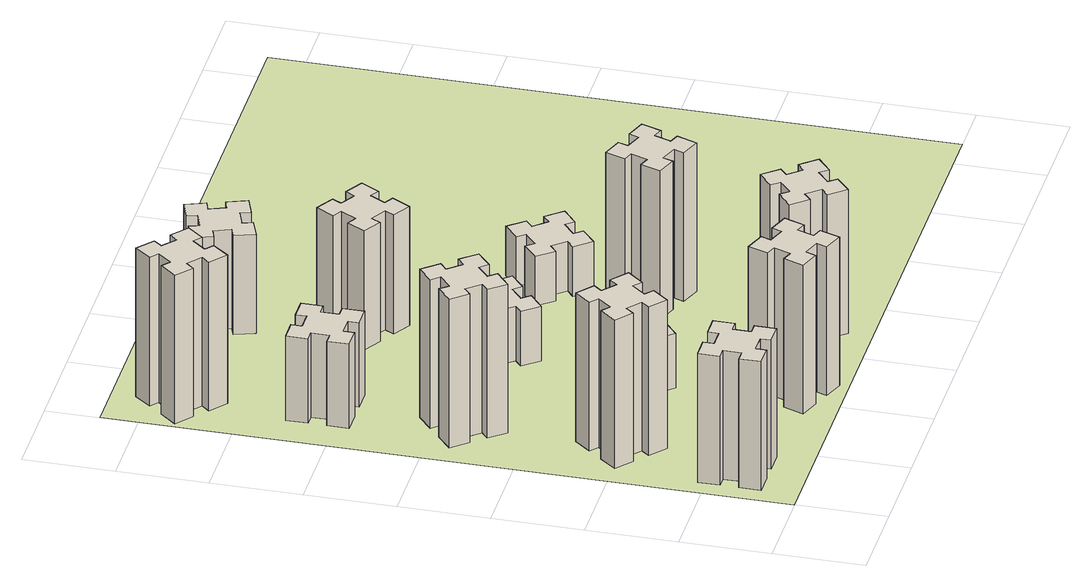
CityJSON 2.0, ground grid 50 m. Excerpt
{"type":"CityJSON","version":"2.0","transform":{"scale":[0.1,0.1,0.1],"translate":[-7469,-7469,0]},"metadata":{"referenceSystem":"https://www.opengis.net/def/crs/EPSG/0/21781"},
"CityObjects":{
"building1":{"type":"Building","attributes":{"class":"1000","function":"1000","usage":"1000","yearOfConstruction":2016,"roofType":"1000","measuredHeight":78,"storeysAboveGround":30,"storeysBelowGround":0},"geometry":[{"type":"Solid","lod":"1","boundaries":[[[[0,1,2,3,4,5,6,7,8,9,10,11,12,13,14,15,16,17,18,19]],[[17,16,20,21]],[[16,15,22,20]],[[15,14,23,22]],[[14,13,24,23]],[[13,12,25,24]],[[12,11,26,25]],[[11,10,27,26]],[[10,9,28,27]],[[9,8,29,28]],[[8,7,30,29]],[[7,6,31,30]],[[6,5,32,31]],[[5,4,33,32]],[[4,3,34,33]],[[3,2,35,34]],[[2,1,36,35]],[[1,0,37,36]],[[0,19,38,37]],[[19,18,39,38]],[[18,17,21,39]],[[24,25,26,27,28,29,30,31,32,33,34,35,36,37,38,39,21,20,22,23]]]]}]},
"building2":{"type":"Building","attributes":{"class":"1000","function":"1000","usage":"1000","yearOfConstruction":2016,"roofType":"1000","measuredHeight":90,"storeysAboveGround":30,"storeysBelowGround":0},"geometry":[{"type":"Solid","lod":"1","boundaries":[[[[40,41,42,43,44,45,46,47,48,49,50,51,52,53,54,55,56,57,58,59]],[[57,56,60,61]],[[56,55,62,60]],[[55,54,63,62]],[[54,53,64,63]],[[53,52,65,64]],[[52,51,66,65]],[[51,50,67,66]],[[50,49,68,67]],[[49,48,69,68]],[[48,47,70,69]],[[47,46,71,70]],[[46,45,72,71]],[[45,44,73,72]],[[44,43,74,73]],[[43,42,75,74]],[[42,41,76,75]],[[41,40,77,76]],[[40,59,78,77]],[[59,58,79,78]],[[58,57,61,79]],[[64,65,66,67,68,69,70,71,72,73,74,75,76,77,78,79,61,60,62,63]]]]}]},
"building3":{"type":"Building","attributes":{"class":"1000","function":"1000","usage":"1000","yearOfConstruction":2016,"roofType":"1000","measuredHeight":90,"storeysAboveGround":30,"storeysBelowGround":0},"geometry":[{"type":"Solid","lod":"1","boundaries":[[[[80,81,82,83,84,85,86,87,88,89,90,91,92,93,94,95,96,97,98,99]],[[97,96,100,101]],[[96,95,102,100]],[[95,94,103,102]],[[94,93,104,103]],[[93,92,105,104]],[[92,91,106,105]],[[91,90,107,106]],[[90,89,108,107]],[[89,88,109,108]],[[88,87,110,109]],[[87,86,111,110]],[[86,85,112,111]],[[85,84,113,112]],[[84,83,114,113]],[[83,82,115,114]],[[82,81,116,115]],[[81,80,117,116]],[[80,99,118,117]],[[99,98,119,118]],[[98,97,101,119]],[[104,105,106,107,108,109,110,111,112,113,114,115,116,117,118,119,101,100,102,103]]]]}]},
"building4":{"type":"Building","attributes":{"class":"1000","function":"1000","usage":"1000","yearOfConstruction":2016,"roofType":"1000","measuredHeight":51,"storeysAboveGround":30,"storeysBelowGround":0},"geometry":[{"type":"Solid","lod":"1","boundaries":[[[[120,121,122,123,124,125,126,127,128,129,130,131,132,133,134,135,136,137,138,139]],[[137,136,140,141]],[[136,135,142,140]],[[135,134,143,142]],[[134,133,144,143]],[[133,132,145,144]],[[132,131,146,145]],[[131,130,147,146]],[[130,129,148,147]],[[129,128,149,148]],[[128,127,150,149]],[[127,126,151,150]],[[126,125,152,151]],[[125,124,153,152]],[[124,123,154,153]],[[123,122,155,154]],[[122,121,156,155]],[[121,120,157,156]],[[120,139,158,157]],[[139,138,159,158]],[[138,137,141,159]],[[144,145,146,147,148,149,150,151,152,153,154,155,156,157,158,159,141,140,142,143]]]]}]},
"building5":{"type":"Building","attributes":{"class":"1000","function":"1000","usage":"1000","yearOfConstruction":2016,"roofType":"1000","measuredHeight":90,"storeysAboveGround":30,"storeysBelowGround":0},"geometry":[{"type":"Solid","lod":"1","boundaries":[[[[160,161,162,163,164,165,166,167,168,169,170,171,172,173,174,175,176,177,178,179]],[[177,176,180,181]],[[176,175,182,180]],[[175,174,183,182]],[[174,173,184,183]],[[173,172,185,184]],[[172,171,186,185]],[[171,170,187,186]],[[170,169,188,187]],[[169,168,189,188]],[[168,167,190,189]],[[167,166,191,190]],[[166,165,192,191]],[[165,164,193,192]],[[164,163,194,193]],[[163,162,195,194]],[[162,161,196,195]],[[161,160,197,196]],[[160,179,198,197]],[[179,178,199,198]],[[178,177,181,199]],[[184,185,186,187,188,189,190,191,192,193,194,195,196,197,198,199,181,180,182,183]]]]}]},
"building6":{"type":"Building","attributes":{"class":"1000","function":"1000","usage":"1000","yearOfConstruction":2016,"roofType":"1000","measuredHeight":90,"storeysAboveGround":30,"storeysBelowGround":0},"geometry":[{"type":"Solid","lod":"1","boundaries":[[[[200,201,202,203,204,205,206,207,208,209,210,211,212,213,214,215,216,217,218,219]],[[217,216,220,221]],[[216,215,222,220]],[[215,214,223,222]],[[214,213,224,223]],[[213,212,225,224]],[[212,211,226,225]],[[211,210,227,226]],[[210,209,228,227]],[[209,208,229,228]],[[208,207,230,229]],[[207,206,231,230]],[[206,205,232,231]],[[205,204,233,232]],[[204,203,234,233]],[[203,202,235,234]],[[202,201,236,235]],[[201,200,237,236]],[[200,219,238,237]],[[219,218,239,238]],[[218,217,221,239]],[[224,225,226,227,228,229,230,231,232,233,234,235,236,237,238,239,221,220,222,223]]]]}]},
"building7":{"type":"Building","attributes":{"class":"1000","function":"1000","usage":"1000","yearOfConstruction":2016,"roofType":"1000","measuredHeight":33,"storeysAboveGround":30,"storeysBelowGround":0},"geometry":[{"type":"Solid","lod":"1","boundaries":[[[[240,241,242,243,244,245,246,247,248,249,250,251,252,253,254,255,256,257,258,259]],[[257,256,260,261]],[[256,255,262,260]],[[255,254,263,262]],[[254,253,264,263]],[[253,252,265,264]],[[252,251,266,265]],[[251,250,267,266]],[[250,249,268,267]],[[249,248,269,268]],[[248,247,270,269]],[[247,246,271,270]],[[246,245,272,271]],[[245,244,273,272]],[[244,243,274,273]],[[243,242,275,274]],[[242,241,276,275]],[[241,240,277,276]],[[240,259,278,277]],[[259,258,279,278]],[[258,257,261,279]],[[264,265,266,267,268,269,270,271,272,273,274,275,276,277,278,279,261,260,262,263]]]]}]},
"building8":{"type":"Building","attributes":{"class":"1000","function":"1000","usage":"1000","yearOfConstruction":2016,"roofType":"1000","measuredHeight":33,"storeysAboveGround":30,"storeysBelowGround":0},"geometry":[{"type":"Solid","lod":"1","boundaries":[[[[280,281,282,283,284,285,286,287,288,289,290,291,292,293,294,295,296,297,298,299]],[[297,296,300,301]],[[296,295,302,300]],[[295,294,303,302]],[[294,293,304,303]],[[293,292,305,304]],[[292,291,306,305]],[[291,290,307,306]],[[290,289,308,307]],[[289,288,309,308]],[[288,287,310,309]],[[287,286,311,310]],[[286,285,312,311]],[[285,284,313,312]],[[284,283,314,313]],[[283,282,315,314]],[[282,281,316,315]],[[281,280,317,316]],[[280,299,318,317]],[[299,298,319,318]],[[298,297,301,319]],[[304,305,306,307,308,309,310,311,312,313,314,315,316,317,318,319,301,300,302,303]]]]}]},
"building9":{"type":"Building","attributes":{"class":"1000","function":"1000","usage":"1000","yearOfConstruction":2016,"roofType":"1000","measuredHeight":87,"storeysAboveGround":30,"storeysBelowGround":0},"geometry":[{"type":"Solid","lod":"1","boundaries":[[[[320,321,322,323,324,325,326,327,328,329,330,331,332,333,334,335,336,337,338,339]],[[337,336,340,341]],[[336,335,342,340]],[[335,334,343,342]],[[334,333,344,343]],[[333,332,345,344]],[[332,331,346,345]],[[331,330,347,346]],[[330,329,348,347]],[[329,328,349,348]],[[328,327,350,349]],[[327,326,351,350]],[[326,325,352,351]],[[325,324,353,352]],[[324,323,354,353]],[[323,322,355,354]],[[322,321,356,355]],[[321,320,357,356]],[[320,339,358,357]],[[339,338,359,358]],[[338,337,341,359]],[[344,345,346,347,348,349,350,351,352,353,354,355,356,357,358,359,341,340,342,343]]]]}]},
"building10":{"type":"Building","attributes":{"class":"1000","function":"1000","usage":"1000","yearOfConstruction":2016,"roofType":"1000","measuredHeight":72,"storeysAboveGround":30,"storeysBelowGround":0},"geometry":[{"type":"Solid","lod":"1","boundaries":[[[[360,361,362,363,364,365,366,367,368,369,370,371,372,373,374,375,376,377,378,379]],[[377,376,380,381]],[[376,375,382,380]],[[375,374,383,382]],[[374,373,384,383]],[[373,372,385,384]],[[372,371,386,385]],[[371,370,387,386]],[[370,369,388,387]],[[369,368,389,388]],[[368,367,390,389]],[[367,366,391,390]],[[366,365,392,391]],[[365,364,393,392]],[[364,363,394,393]],[[363,362,395,394]],[[362,361,396,395]],[[361,360,397,396]],[[360,379,398,397]],[[379,378,399,398]],[[378,377,381,399]],[[384,385,386,387,388,389,390,391,392,393,394,395,396,397,398,399,381,380,382,383]]]]}]},
"building11":{"type":"Building","attributes":{"class":"1000","function":"1000","usage":"1000","yearOfConstruction":2016,"roofType":"1000","measuredHeight":60,"storeysAboveGround":30,"storeysBelowGround":0},"geometry":[{"type":"Solid","lod":"1","boundaries":[[[[400,401,402,403,404,405,406,407,408,409,410,411,412,413,414,415,416,417,418,419]],[[417,416,420,421]],[[416,415,422,420]],[[415,414,423,422]],[[414,413,424,423]],[[413,412,425,424]],[[412,411,426,425]],[[411,410,427,426]],[[410,409,428,427]],[[409,408,429,428]],[[408,407,430,429]],[[407,406,431,430]],[[406,405,432,431]],[[405,404,433,432]],[[404,403,434,433]],[[403,402,435,434]],[[402,401,436,435]],[[401,400,437,436]],[[400,419,438,437]],[[419,418,439,438]],[[418,417,421,439]],[[424,425,426,427,428,429,430,431,432,433,434,435,436,437,438,439,421,420,422,423]]]]}]},
"building12":{"type":"Building","attributes":{"class":"1000","function":"1000","usage":"1000","yearOfConstruction":2016,"roofType":"1000","measuredHeight":90,"storeysAboveGround":30,"storeysBelowGround":0},"geometry":[{"type":"Solid","lod":"1","boundaries":[[[[440,441,442,443,444,445,446,447,448,449,450,451,452,453,454,455,456,457,458,459]],[[457,456,460,461]],[[456,455,462,460]],[[455,454,463,462]],[[454,453,464,463]],[[453,452,465,464]],[[452,451,466,465]],[[451,450,467,466]],[[450,449,468,467]],[[449,448,469,468]],[[448,447,470,469]],[[447,446,471,470]],[[446,445,472,471]],[[445,444,473,472]],[[444,443,474,473]],[[443,442,475,474]],[[442,441,476,475]],[[441,440,477,476]],[[440,459,478,477]],[[459,458,479,478]],[[458,457,461,479]],[[464,465,466,467,468,469,470,471,472,473,474,475,476,477,478,479,461,460,462,463]]]]}]},
"building13":{"type":"Building","attributes":{"class":"1000","function":"1000","usage":"1000","yearOfConstruction":2016,"roofType":"1000","measuredHeight":30,"storeysAboveGround":30,"storeysBelowGround":0},"geometry":[{"type":"Solid","lod":"1","boundaries":[[[[480,481,482,483,484,485,486,487,488,489,490,491,492,493,494,495,496,497,498,499]],[[497,496,500,501]],[[496,495,502,500]],[[495,494,503,502]],[[494,493,504,503]],[[493,492,505,504]],[[492,491,506,505]],[[491,490,507,506]],[[490,489,508,507]],[[489,488,509,508]],[[488,487,510,509]],[[487,486,511,510]],[[486,485,512,511]],[[485,484,513,512]],[[484,483,514,513]],[[483,482,515,514]],[[482,481,516,515]],[[481,480,517,516]],[[480,499,518,517]],[[499,498,519,518]],[[498,497,501,519]],[[504,505,506,507,508,509,510,511,512,513,514,515,516,517,518,519,501,500,502,503]]]]}]},
"landuse1":{"type":"LandUse","attributes":{"name":"plot1","function":"1010"},"geometry":[{"type":"MultiSurface","lod":"1","boundaries":[[[520,521,522,523]]]}]}
},
"vertices":[
[165,425,0],[165,325,0],[105,325,0],[105,205,0],[225,205,0],[225,265,0],[325,265,0],[325,205,0],[445,205,0],[445,325,0],[385,325,0],[385,425,0],[445,425,0],[445,545,0],[325,545,0],[325,485,0],[225,485,0],[225,545,0],[105,545,0],[105,425,0],[225,485,780],[225,545,780],[325,485,780],[325,545,780],[445,545,780],[445,425,780],[385,425,780],[385,325,780],[445,325,780],[445,205,780],[325,205,780],[325,265,780],[225,265,780],[225,205,780],[105,205,780],[105,325,780],[165,325,780],[165,425,780],[105,425,780],[105,545,780],
[484,1067,0],[408,1132,0],[446,1178,0],[354,1255,0],[277,1163,0],[323,1124,0],[259,1048,0],[213,1086,0],[136,994,0],[228,917,0],[266,963,0],[343,899,0],[304,853,0],[396,776,0],[473,868,0],[427,906,0],[492,983,0],[538,944,0],[615,1036,0],[523,1113,0],[492,983,900],[538,944,900],[427,906,900],[473,868,900],[396,776,900],[304,853,900],[343,899,900],[266,963,900],[228,917,900],[136,994,900],[213,1086,900],[259,1048,900],[323,1124,900],[277,1163,900],[354,1255,900],[446,1178,900],[408,1132,900],[484,1067,900],[523,1113,900],[615,1036,900],
[492,1888,0],[427,1964,0],[473,2003,0],[396,2095,0],[304,2018,0],[343,1972,0],[266,1907,0],[228,1953,0],[136,1876,0],[213,1784,0],[259,1823,0],[323,1746,0],[277,1708,0],[354,1616,0],[446,1693,0],[408,1739,0],[484,1803,0],[523,1757,0],[615,1834,0],[538,1926,0],[484,1803,900],[523,1757,900],[408,1739,900],[446,1693,900],[354,1616,900],[277,1708,900],[323,1746,900],[259,1823,900],[213,1784,900],[136,1876,900],[228,1953,900],[266,1907,900],[343,1972,900],[304,2018,900],[396,2095,900],[473,2003,900],[427,1964,900],[492,1888,900],[538,1926,900],[615,1834,900],
[485,2545,0],[485,2645,0],[545,2645,0],[545,2765,0],[425,2765,0],[425,2705,0],[325,2705,0],[325,2765,0],[205,2765,0],[205,2645,0],[265,2645,0],[265,2545,0],[205,2545,0],[205,2425,0],[325,2425,0],[325,2485,0],[425,2485,0],[425,2425,0],[545,2425,0],[545,2545,0],[425,2485,510],[425,2425,510],[325,2485,510],[325,2425,510],[205,2425,510],[205,2545,510],[265,2545,510],[265,2645,510],[205,2645,510],[205,2765,510],[325,2765,510],[325,2705,510],[425,2705,510],[425,2765,510],[545,2765,510],[545,2645,510],[485,2645,510],[485,2545,510],[545,2545,510],[545,2425,510],
[1029,360,0],[995,266,0],[939,287,0],[897,174,0],[1010,133,0],[1031,189,0],[1125,155,0],[1104,99,0],[1217,57,0],[1258,170,0],[1202,191,0],[1236,285,0],[1292,264,0],[1333,377,0],[1220,418,0],[1200,362,0],[1106,396,0],[1127,452,0],[1014,493,0],[973,380,0],[1106,396,900],[1127,452,900],[1200,362,900],[1220,418,900],[1333,377,900],[1292,264,900],[1236,285,900],[1202,191,900],[1258,170,900],[1217,57,900],[1104,99,900],[1125,155,900],[1031,189,900],[1010,133,900],[897,174,900],[939,287,900],[995,266,900],[1029,360,900],[973,380,900],[1014,493,900],
[384,3387,0],[308,3452,0],[346,3498,0],[254,3575,0],[177,3483,0],[223,3444,0],[159,3368,0],[113,3406,0],[36,3314,0],[128,3237,0],[166,3283,0],[243,3219,0],[204,3173,0],[296,3096,0],[373,3188,0],[327,3226,0],[392,3303,0],[438,3264,0],[515,3356,0],[423,3433,0],[392,3303,900],[438,3264,900],[327,3226,900],[373,3188,900],[296,3096,900],[204,3173,900],[243,3219,900],[166,3283,900],[128,3237,900],[36,3314,900],[113,3406,900],[159,3368,900],[223,3444,900],[177,3483,900],[254,3575,900],[346,3498,900],[308,3452,900],[384,3387,900],[423,3433,900],[515,3356,900],
[983,1232,0],[906,1167,0],[868,1213,0],[776,1136,0],[853,1044,0],[899,1083,0],[963,1006,0],[917,968,0],[994,876,0],[1086,953,0],[1048,999,0],[1124,1063,0],[1163,1017,0],[1255,1094,0],[1178,1186,0],[1132,1148,0],[1067,1224,0],[1113,1263,0],[1036,1355,0],[944,1278,0],[1067,1224,330],[1113,1263,330],[1132,1148,330],[1178,1186,330],[1255,1094,330],[1163,1017,330],[1124,1063,330],[1048,999,330],[1086,953,330],[994,876,330],[917,968,330],[963,1006,330],[899,1083,330],[853,1044,330],[776,1136,330],[868,1213,330],[906,1167,330],[983,1232,330],[944,1278,330],[1036,1355,330],
[1083,1972,0],[1006,1907,0],[968,1953,0],[876,1876,0],[953,1784,0],[999,1823,0],[1063,1746,0],[1017,1708,0],[1094,1616,0],[1186,1693,0],[1148,1739,0],[1224,1803,0],[1263,1757,0],[1355,1834,0],[1278,1926,0],[1232,1888,0],[1167,1964,0],[1213,2003,0],[1136,2095,0],[1044,2018,0],[1167,1964,330],[1213,2003,330],[1232,1888,330],[1278,1926,330],[1355,1834,330],[1263,1757,330],[1224,1803,330],[1148,1739,330],[1186,1693,330],[1094,1616,330],[1017,1708,330],[1063,1746,330],[999,1823,330],[953,1784,330],[876,1876,330],[968,1953,330],[1006,1907,330],[1083,1972,330],[1044,2018,330],[1136,2095,330],
[1639,343,0],[1703,266,0],[1657,228,0],[1734,136,0],[1826,213,0],[1788,259,0],[1864,323,0],[1903,277,0],[1995,354,0],[1918,446,0],[1872,408,0],[1807,484,0],[1853,523,0],[1776,615,0],[1684,538,0],[1723,492,0],[1646,427,0],[1608,473,0],[1516,396,0],[1593,304,0],[1646,427,870],[1608,473,870],[1723,492,870],[1684,538,870],[1776,615,870],[1853,523,870],[1807,484,870],[1872,408,870],[1918,446,870],[1995,354,870],[1903,277,870],[1864,323,870],[1788,259,870],[1826,213,870],[1734,136,870],[1657,228,870],[1703,266,870],[1639,343,870],[1593,304,870],[1516,396,870],
[1314,2666,0],[1227,2716,0],[1257,2768,0],[1153,2828,0],[1093,2724,0],[1145,2694,0],[1095,2607,0],[1043,2637,0],[983,2533,0],[1087,2473,0],[1117,2525,0],[1204,2475,0],[1174,2423,0],[1278,2363,0],[1338,2467,0],[1286,2497,0],[1336,2584,0],[1388,2554,0],[1448,2658,0],[1344,2718,0],[1336,2584,720],[1388,2554,720],[1286,2497,720],[1338,2467,720],[1278,2363,720],[1174,2423,720],[1204,2475,720],[1117,2525,720],[1087,2473,720],[983,2533,720],[1043,2637,720],[1095,2607,720],[1145,2694,720],[1093,2724,720],[1153,2828,720],[1257,2768,720],[1227,2716,720],[1314,2666,720],[1344,2718,720],[1448,2658,720],
[1125,3456,0],[1031,3422,0],[1010,3478,0],[897,3437,0],[939,3324,0],[995,3345,0],[1029,3251,0],[973,3230,0],[1014,3117,0],[1127,3159,0],[1106,3215,0],[1200,3249,0],[1220,3193,0],[1333,3234,0],[1292,3347,0],[1236,3326,0],[1202,3420,0],[1258,3440,0],[1217,3553,0],[1104,3512,0],[1202,3420,600],[1258,3440,600],[1236,3326,600],[1292,3347,600],[1333,3234,600],[1220,3193,600],[1200,3249,600],[1106,3215,600],[1127,3159,600],[1014,3117,600],[973,3230,600],[1029,3251,600],[995,3345,600],[939,3324,600],[897,3437,600],[1010,3478,600],[1031,3422,600],[1125,3456,600],[1104,3512,600],[1217,3553,600],
[1769,1300,0],[1735,1206,0],[1679,1227,0],[1637,1114,0],[1750,1073,0],[1771,1129,0],[1865,1095,0],[1844,1039,0],[1957,997,0],[1998,1110,0],[1942,1131,0],[1976,1225,0],[2032,1204,0],[2073,1317,0],[1960,1358,0],[1940,1302,0],[1846,1336,0],[1867,1392,0],[1754,1433,0],[1713,1320,0],[1846,1336,900],[1867,1392,900],[1940,1302,900],[1960,1358,900],[2073,1317,900],[2032,1204,900],[1976,1225,900],[1942,1131,900],[1998,1110,900],[1957,997,900],[1844,1039,900],[1865,1095,900],[1771,1129,900],[1750,1073,900],[1637,1114,900],[1679,1227,900],[1735,1206,900],[1769,1300,900],[1713,1320,900],[1754,1433,900],
[1888,1639,0],[1964,1703,0],[2003,1657,0],[2095,1734,0],[2018,1826,0],[1972,1788,0],[1907,1864,0],[1953,1903,0],[1876,1995,0],[1784,1918,0],[1823,1872,0],[1746,1807,0],[1708,1853,0],[1616,1776,0],[1693,1684,0],[1739,1723,0],[1803,1646,0],[1757,1608,0],[1834,1516,0],[1926,1593,0],[1803,1646,300],[1757,1608,300],[1739,1723,300],[1693,1684,300],[1616,1776,300],[1708,1853,300],[1746,1807,300],[1823,1872,300],[1784,1918,300],[1876,1995,300],[1953,1903,300],[1907,1864,300],[1972,1788,300],[2018,1826,300],[2095,1734,300],[2003,1657,300],[1964,1703,300],[1888,1639,300],[1926,1593,300],[1834,1516,300],
[5,3705,0],[3705,3705,0],[3705,5,0],[5,5,0]
]}
